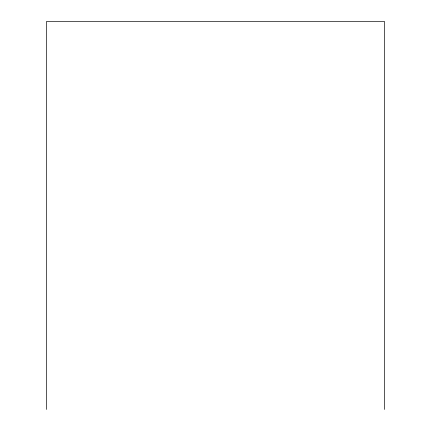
<?xml version="1.0" encoding="UTF-8"?>
<svg xmlns="http://www.w3.org/2000/svg" width="431" height="431" viewBox="0 0 431 431"><rect width="100%" height="100%" fill="white"/><g stroke="black" fill="none" stroke-linecap="round" stroke-linejoin="round"><path stroke-width="0.65" d="M384.576 409.45L384.576 21.55L46.424 21.55L46.424 409.45"/></g></svg>
